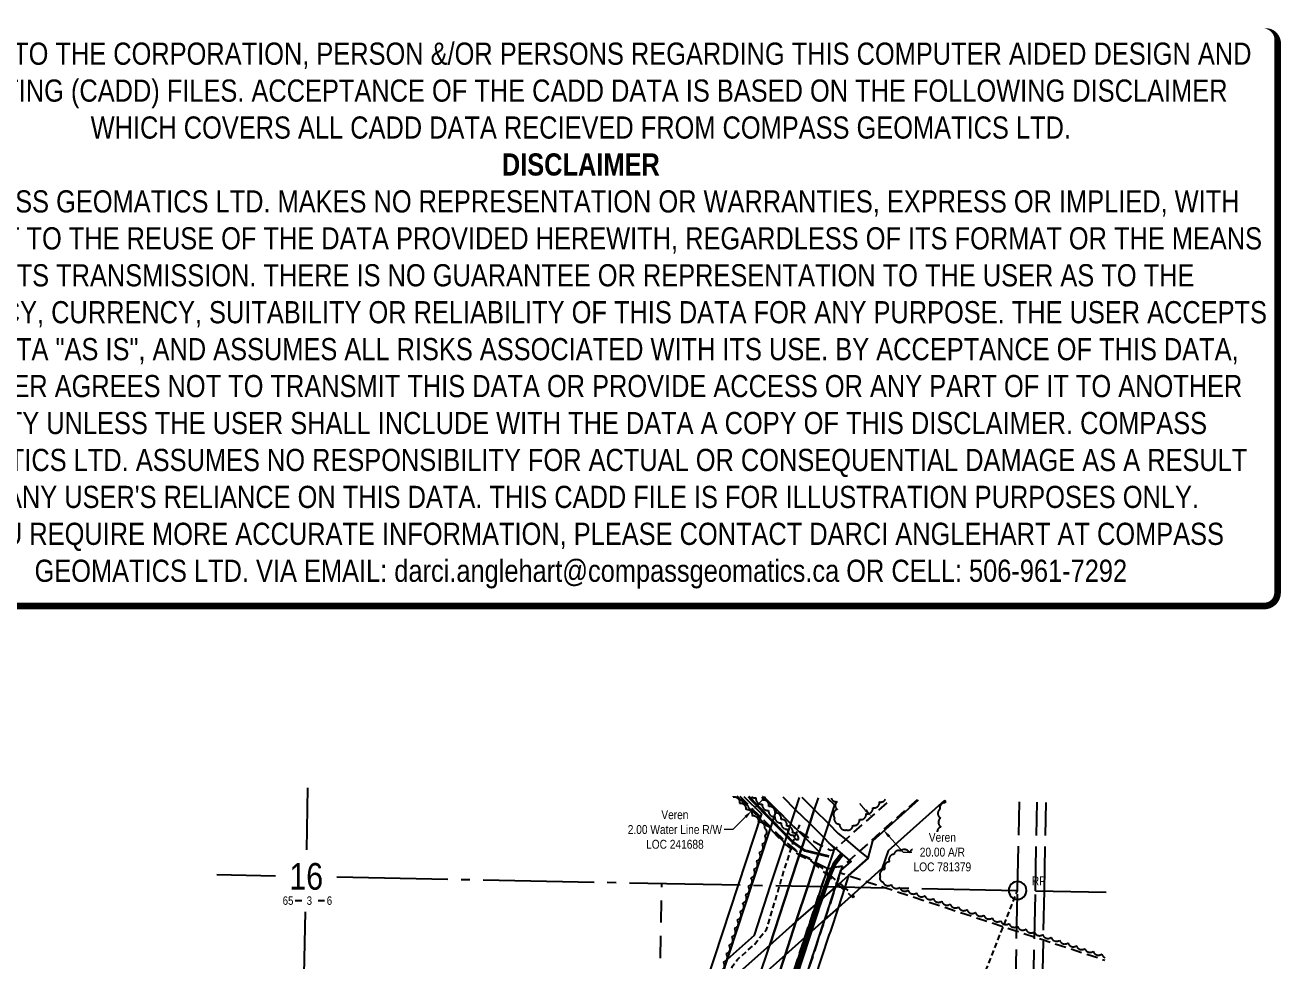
# Model space of a CAD drawing. Extents: x 407676 to 413335, y 6052236 to 6054942.
# Drawn here: x 409913 to 411329, y 6053886 to 6054942 of the extents above; entities that cross this region are included whole.
import ezdxf
from ezdxf.enums import TextEntityAlignment as Align

# ---------------------------------------------------------------- set-up
doc = ezdxf.new("R2010")
doc.units = 0
doc.header["$LTSCALE"] = 5
doc.header["$PDSIZE"] = 0.5
for name, pattern in [('0', [1, 1, 0]), ('foc-ACCESSROAD', [3.75, 2.5, -1.25]), ('foc-LSD', [8, 5, -3]), ('foc-QUARTERLINE', [33, 25, -3, 2, -3]), ('foc-TIELINE', [1.875, 1.25, -0.625]), ('foc-UNSURVEYED', [12.5, 10, -2.5]), ('UG_PIPE', [1.875, 1.25, -0.625])]:
    doc.linetypes.add(name, pattern=pattern)
doc.layers.get('Defpoints').update_dxf_attribs({"color": 9})
for name, color, linetype in [('10', 1, 'Continuous'), ('35', 37, 'Continuous'), ('9', 3, 'Continuous'), ('AS-PIPE-UG', 44, 'UG_PIPE'), ('AS-ROADS', 254, 'Continuous'), ('C-AR', 13, 'foc-ACCESSROAD'), ('C-RW', 13, 'Continuous'), ('F-RW', 190, 'Continuous'), ('L-QSEC', 8, 'foc-QUARTERLINE'), ('L-SECLBL', 7, 'Continuous'), ('L-SECTION-LSD', 7, 'foc-LSD'), ('L-TIE', 7, 'foc-TIELINE'), ('L-USEC', 7, 'foc-UNSURVEYED'), ('T-BUSH', 110, '0')]:
    doc.layers.add(name, color=color, linetype=linetype)
doc.layers.add('C-AR-T', color=13, linetype='Continuous', lineweight=9)
doc.layers.add('DISCLAIMER', color=7, linetype='Continuous', plot=False)
doc.styles.add('80', font='ARIALN.TTF', dxfattribs={"height": 10})
doc.styles.add('80CG', font='ARIALN.TTF', dxfattribs={"height": 10})
doc.styles.add('80L', font='ARIALN.TTF', dxfattribs={"height": 10})
doc.styles.add('SIMPLEX', font='ARIALN.TTF')
doc.dimstyles.new('Compass 5 000', dxfattribs={"dimscale": 5, "dimtxt": 9, "dimasz": 2, "dimexe": 0.2, "dimexo": 0.0625, "dimgap": 0.5, "dimtad": 0, "dimtih": 1, "dimtoh": 1, "dimzin": 0, "dimdsep": 46, "dimtxsty": '80CG', "dimcen": 0.1, "dimse1": 1, "dimse2": 1, "dimclrd": 256, "dimclrt": 256, "dimaunit": 1, "dimadec": 4, "dimazin": 0, "dimtfac": 0.06, "dimtofl": 0, "dimtmove": 0, "dimatfit": 1, "dimfxl": 0.2, "dimtolj": 1, "dimtzin": 0, "dimlwd": -1, "dimarcsym": 0})

# ---------------------------------------------------------------- blocks, each defined once
blk = doc.blocks.new('L-SECLBL')
at = {"layer": '9', "color": 7}
for p, q in [((-5.1, -27.8), (-12.3, -27.8)), ((20.7, -27.8), (13.5, -27.8))]:
    blk.add_line(p, q, dxfattribs=at)
at = {"layer": '10', "color": 2, "style": 'SIMPLEX'}
blk.add_attdef('SEC', text='', height=30, dxfattribs=at).set_placement((0, 0), align=Align.MIDDLE)
at = {"layer": '10', "color": 5, "style": '80L'}
blk.add_attdef('TWP', text='', height=9.5, dxfattribs=at).set_placement((-14.4, -27.4), align=Align.MIDDLE_RIGHT)
blk.add_attdef('RGE', text='', height=9.5, dxfattribs=at).set_placement((3.6, -27.4), align=Align.MIDDLE_CENTER)
blk.add_attdef('MER', text='', height=9.5, dxfattribs=at).set_placement((23.2, -27.4), align=Align.MIDDLE_LEFT)
blk = doc.blocks.new('*D25')
at = {"layer": 'C-AR-T', "transparency": 16777216}
for p, q in [((410860.9, 6054056.6), (410854.3, 6054064.1)), ((410887.4, 6054026.8), (410903.2, 6054009.1)), ((410903.2, 6054009.1), (410913.2, 6054009.1))]:
    blk.add_line(p, q, dxfattribs=at)
for points in [[(410862.2, 6054057.7), (410859.7, 6054055.5), (410867.6, 6054049.1)], [(410888.7, 6054027.9), (410886.2, 6054025.7), (410880.8, 6054034.3)]]:
    blk.add_solid(points, dxfattribs=at)
at = {"layer": 'Defpoints', "color": 0, "transparency": 16777216}
for p in [(410981, 6054150.1), (410994.2, 6054135.3), (410867.6, 6054049.1)]:
    blk.add_point(p, dxfattribs=at)
at = {"layer": 'C-AR-T', "transparency": 16777216, "insert": (410947.5, 6054009.1), "char_height": 10, "attachment_point": 5, "style": '80CG', "bg_fill": 3, "box_fill_scale": 1.1, "bg_fill_color": 256, "bg_fill_true_color": 13158600, "bg_fill_transparency": 0}
blk.add_mtext('\\A1;Veren\\P20.00 A/R\\PLOC 781379', dxfattribs=at)
blk = doc.blocks.new('*D28')
at = {"layer": 'C-AR-T', "transparency": 16777216}
for p, q in [((410741, 6054064.4), (410748.1, 6054071.5)), ((410725.5, 6054048.8), (410711.3, 6054034.6)), ((410711.3, 6054034.6), (410701.3, 6054034.6))]:
    blk.add_line(p, q, dxfattribs=at)
for points in [[(410724.3, 6054050), (410726.7, 6054047.6), (410732.5, 6054055.9)], [(410739.8, 6054065.6), (410742.2, 6054063.2), (410734, 6054057.3)]]:
    blk.add_solid(points, dxfattribs=at)
at = {"layer": 'Defpoints', "color": 0, "transparency": 16777216}
for p in [(410732.5, 6054055.9), (410745.4, 6054043.1), (410746.8, 6054044.5)]:
    blk.add_point(p, dxfattribs=at)
at = {"layer": 'C-AR-T', "transparency": 16777216, "insert": (410645.8, 6054034.6), "char_height": 10, "attachment_point": 5, "style": '80CG'}
blk.add_mtext('\\A1;Veren\\P2.00 Water Line R/W\\PLOC 241688', dxfattribs=at)
blk = doc.blocks.new('RP')
at = {"layer": '35', "color": 3}
blk.add_circle((0, 0), 10, dxfattribs=at)
at = {"layer": '35', "color": 3, "style": '80'}
blk.add_attdef('RP_001', (-32.4, 5.8), '', height=10, dxfattribs=at)
blk = doc.blocks.new('Disclaimer_Legal')
at = {"layer": 'DISCLAIMER', "color": 254, "flags": 128}
blk.add_lwpolyline([(-3612.9, -1104.6, 37.5, 37.5, 0), (4096.1, -1104.6, 37.5, 37.5, 0.414214), (4171.1, -1029.6, 37.5, 37.5, 0), (4171.1, 2078.7, 37.5, 0, 0.414214), (4096.1, 2153.7, 0, 0, 0), (-3612.9, 2153.7, 0, 0, 0.414214), (-3687.9, 2078.7, 0, 0, 0), (-3687.9, -1029.6, 0, 37.5, 0.414214)], format="xyseb", close=True, dxfattribs=at)
at = {"layer": 'DISCLAIMER', "color": 254, "insert": (241.6, 533.9), "char_height": 125, "width": 7717.568, "attachment_point": 5, "style": '80'}
blk.add_mtext('NOTICE TO THE CORPORATION, PERSON &/OR PERSONS REGARDING THIS COMPUTER AIDED DESIGN AND DRAFTING (CADD) FILES. ACCEPTANCE OF THE CADD DATA IS BASED ON THE FOLLOWING DISCLAIMER WHICH COVERS ALL CADD DATA RECIEVED FROM COMPASS GEOMATICS LTD.\\P{\\fArial Narrow|b1|i0|c0|p34;DISCLAIMER}\\PCOMPASS GEOMATICS LTD. MAKES NO REPRESENTATION OR WARRANTIES, EXPRESS OR IMPLIED, WITH RESPECT TO THE REUSE OF THE DATA PROVIDED HEREWITH, REGARDLESS OF ITS FORMAT OR THE MEANS OF ITS TRANSMISSION. THERE IS NO GUARANTEE OR REPRESENTATION TO THE USER AS TO THE ACCURACY, CURRENCY, SUITABILITY OR RELIABILITY OF THIS DATA FOR ANY PURPOSE. THE USER ACCEPTS THE DATA "AS IS", AND ASSUMES ALL RISKS ASSOCIATED WITH ITS USE. BY ACCEPTANCE OF THIS DATA, THE USER AGREES NOT TO TRANSMIT THIS DATA OR PROVIDE ACCESS OR ANY PART OF IT TO ANOTHER PARTY UNLESS THE USER SHALL INCLUDE WITH THE DATA A COPY OF THIS DISCLAIMER. COMPASS GEOMATICS LTD. ASSUMES NO RESPONSIBILITY FOR ACTUAL OR CONSEQUENTIAL DAMAGE AS A RESULT OF ANY USER\'S RELIANCE ON THIS DATA. THIS CADD FILE IS FOR ILLUSTRATION PURPOSES ONLY.\\PIF YOU REQUIRE MORE ACCURATE INFORMATION, PLEASE CONTACT DARCI ANGLEHART AT COMPASS GEOMATICS LTD. VIA EMAIL: darci.anglehart@compassgeomatics.ca OR CELL: 506-961-7292', dxfattribs=at)

msp = doc.modelspace()

# ---------------------------------------------------------------- linework, layer by layer
at = {"layer": 'AS-PIPE-UG', "flags": 128}
msp.add_lwpolyline([(410546.784, 6053196.589), (410546.783, 6053196.591), (410547.595, 6053217.825), (410546.217, 6053224.442), (410539.011, 6053225.265), (410532.765, 6053226.08), (410531.231, 6053228.811), (410531.254, 6053240.088), (410531.776, 6053258.291), (410532.502, 6053283.503), (410533.168, 6053299.138), (410539.36, 6053311.905), (410548.592, 6053331.766), (410563.934, 6053365.633), (410578.778, 6053406.153), (410584.677, 6053423.353), (410595.993, 6053457.844), (410602.762, 6053477.83), (410607.681, 6053491.764), (410600.058, 6053503.132), (410592.697, 6053514.197), (410596.614, 6053526.586), (410608.588, 6053560.31), (410622.265, 6053600.376), (410634.456, 6053638.084), (410642.441, 6053661.819), (410654.499, 6053698.926), (410671.574, 6053750.064), (410687.696, 6053799.687), (410700.633, 6053844.679), (410710.805, 6053880.622), (410716.327, 6053888.044), (410734.879, 6053904.316), (410749.308, 6053922.026), (410758.293, 6053952.232), (410768.458, 6053986.73), (410781.06, 6054026.305), (410786.791, 6054039.857)], dxfattribs=at)
at = {"layer": 'AS-ROADS', "flags": 128}
for points, const_width in [([(410819.747, 6054004.298), (410792.144, 6054010.984), (410778.666, 6054020.566), (410728.685, 6054071.961)], 3), ([(410808.14, 6053948.962), (410821.179, 6053985.033), (410826.022, 6053996.275), (410833.97, 6054006.446)], 5), ([(410583.867, 6053285.431), (410615.181, 6053359.683), (410808.14, 6053948.962)], 5)]:
    msp.add_lwpolyline(points, dxfattribs=dict(at, const_width=const_width))
at = {"layer": 'C-AR', "flags": 128}
for points in [[(410719.067, 6054072.152), (410770.915, 6054020.486), (410788.005, 6054006.633), (410799.977, 6054001.575), (410848.032, 6053959.258), (410846.71, 6053957.757), (410798.899, 6053999.86), (410786.966, 6054004.901), (410769.576, 6054018.997), (410716.176, 6054072.209)], [(410918.93, 6054068.187), (410854.069, 6054010.343), (410842.768, 6054000.264), (410834.902, 6053993.25), (410830.047, 6053992.403), (410817.893, 6053990.285), (410804.467, 6053997.477), (410791.467, 6054004.44), (410786.805, 6054007.773), (410769.761, 6054019.958), (410769.208, 6054020.354), (410717.073, 6054072.192)], [(410746.024, 6054071.617), (410776.713, 6054041.103), (410782.163, 6054035.685), (410793.351, 6054027.686), (410802.052, 6054021.466), (410810.811, 6054016.775), (410821.256, 6054011.18), (410824.975, 6054011.828), (410825.886, 6054011.987), (410827.247, 6054013.2), (410838.559, 6054023.275), (410889.626, 6054068.769)], [(411115.672, 6053113.96), (411103.301, 6053120.158), (411079.223, 6053099.828), (411067.766, 6053090.152), (411050.946, 6053110.115), (411045.878, 6053116.277), (411025.448, 6053141.121), (411016.4, 6053152.124), (411000.157, 6053171.803), (410988.432, 6053172.034), (410974.455, 6053172), (410974.178, 6053171.759), (410974.126, 6053172.317), (410973.888, 6053172.322), (410961.791, 6053187.044), (410783.504, 6053403.836), (410690.914, 6053516.441), (410690.017, 6053521.237), (410686.202, 6053541.654), (410810.089, 6053918.435), (410811.65, 6053923.18), (410814.876, 6053932.992), (410826.869, 6053969.467), (410827.184, 6053969.974), (410832.232, 6053985.828), (410841.726, 6053982.696), (410862.614, 6053975.8), (410883.646, 6053968.857), (411031.462, 6053920.077), (411061.448, 6053910.18), (411130.838, 6053887.279)]]:
    msp.add_lwpolyline(points, dxfattribs=at)
msp.add_lwpolyline([(410762.24, 6053187.012), (410759.312, 6053187.01), (410759.338, 6053188.365), (410761.143, 6053282.01), (410762.614, 6053358.422), (410763.218, 6053389.159), (410763.361, 6053396.801), (410691.331, 6053484.357), (410695.221, 6053487.589), (410683.599, 6053501.718), (410676.075, 6053510.855), (410664.79, 6053524.576), (410792.452, 6053912.892), (410804.636, 6053949.955), (410811.32, 6053970.288), (410817.893, 6053990.285), (410830.047, 6053992.403), (410834.902, 6053993.25), (410833.397, 6053989.392), (410833.092, 6053988.435), (410832.232, 6053985.828), (410827.184, 6053969.974), (410826.869, 6053969.467), (410814.876, 6053932.992), (410811.65, 6053923.18), (410810.089, 6053918.435), (410686.202, 6053541.654), (410690.017, 6053521.237), (410690.914, 6053516.441), (410783.504, 6053403.836), (410783.043, 6053380.844), (410782.751, 6053365.414), (410782.151, 6053334.667), (410779.852, 6053216.596), (410774.852, 6053216.689), (410774.274, 6053187.019), (410762.24, 6053187.012)], close=True, dxfattribs=at)
at = {"layer": 'C-RW', "flags": 128}
msp.add_lwpolyline([(410723.523, 6054072.064), (410743.303, 6054052.418), (410565.553, 6053510.98), (410580.596, 6053492.714), (410547.784, 6053392.758), (410485.808, 6053255.646), (410483.695, 6053148.321), (410565.849, 6052999.66), (410770.4, 6052999.632), (410792.759, 6053087.419), (410778.229, 6053091.119), (410758.747, 6053014.627), (410574.693, 6053014.652), (410498.764, 6053152.003), (410500.738, 6053252.274), (410561.778, 6053387.316), (410597.415, 6053495.877), (410582.372, 6053514.142), (410760.435, 6054056.534), (410745.233, 6054071.633)], dxfattribs=at)
at = {"layer": 'C-RW'}
for points in [[(410649.818, 6053527.051), (410770.065, 6053892.821), (410782.393, 6053930.323), (410795.633, 6053970.598), (410804.467, 6053997.477), (410808.439, 6054009.56), (410792.577, 6054025.331), (410782.163, 6054035.685), (410776.713, 6054041.103), (410746.024, 6054071.617)], [(410818.077, 6054070.188), (410825.83, 6054062.462), (410818.919, 6054041.441), (410813.683, 6054025.511), (410811.934, 6054020.19), (410810.811, 6054016.774), (410808.439, 6054009.56), (410804.467, 6053997.477), (410795.633, 6053970.598), (410782.393, 6053930.323), (410770.065, 6053892.821), (410649.818, 6053527.051)], [(410767.742, 6054071.186), (410781.957, 6054057.053), (410797.82, 6054041.282), (410813.683, 6054025.511), (410819.942, 6054019.287), (410825.583, 6054013.678), (410824.975, 6054011.828), (410824.14, 6054009.286), (410817.893, 6053990.285), (410811.32, 6053970.288), (410804.636, 6053949.955), (410792.452, 6053912.892), (410664.79, 6053524.576)], [(410686.202, 6053541.654), (410810.089, 6053918.435), (410811.65, 6053923.18), (410814.876, 6053932.992), (410826.869, 6053969.467), (410827.184, 6053969.974), (410832.232, 6053985.828), (410833.092, 6053988.435), (410844.623, 6053998.718), (410844.199, 6053999.071), (410842.768, 6054000.264), (410827.247, 6054013.2), (410819.942, 6054019.287), (410813.683, 6054025.511), (410797.82, 6054041.282), (410781.957, 6054057.053), (410767.742, 6054071.186)], [(410789.436, 6054070.756), (410803.058, 6054057.213), (410818.919, 6054041.441), (410830.068, 6054030.355), (410838.558, 6054023.275), (410854.069, 6054010.343), (410863.673, 6054002.335), (410841.726, 6053982.696), (410837.478, 6053969.77), (410829.782, 6053946.364), (410821.137, 6053920.067), (410819.575, 6053915.318), (410690.017, 6053521.237)], [(410722.582, 6053877.113), (410752.741, 6053904.149), (410782.393, 6053930.323), (410804.636, 6053949.955), (410826.869, 6053969.467), (410827.184, 6053969.974), (410841.726, 6053982.696), (410863.673, 6054002.335), (410869.07, 6054021.947), (410920.647, 6054068.153)], [(410740.221, 6053866.063), (410752.741, 6053904.149), (410774.722, 6053971.013), (410786.805, 6054007.773), (410792.577, 6054025.331), (410793.351, 6054027.686), (410796.071, 6054035.962), (410797.82, 6054041.282), (410803.058, 6054057.213), (410789.436, 6054070.756)], [(410949.972, 6054067.571), (410886.267, 6054010.501), (410879.463, 6053990.907), (410862.614, 6053975.8), (410855.496, 6053969.414), (410829.782, 6053946.364), (410814.876, 6053932.992), (410792.452, 6053912.892), (410770.065, 6053892.821), (410740.221, 6053866.063)]]:
    msp.add_lwpolyline(points, dxfattribs=at)
at = {"layer": 'F-RW'}
for points in [[(410582.372, 6053514.142), (410705.248, 6053888.432), (410735.406, 6053915.47), (410753.806, 6053971.427), (410769.761, 6054019.958), (410776.713, 6054041.103), (410781.957, 6054057.053), (410786.482, 6054070.815)], [(410807.393, 6054070.4), (410803.058, 6054057.213), (410797.82, 6054041.282), (410796.071, 6054035.962), (410793.351, 6054027.686), (410792.577, 6054025.331), (410786.805, 6054007.773), (410774.722, 6053971.013), (410752.741, 6053904.149), (410722.582, 6053877.113)]]:
    msp.add_lwpolyline(points, dxfattribs=at)
at = {"layer": 'L-QSEC'}
for p, q in [((410230.5, 6054011.818), (410231.886, 6054081.816)), ((410129.231, 6053983.833), (410195.386, 6053982.521)), ((410264.625, 6053981.147), (411032.361, 6053965.917)), ((411052.465, 6053965.519), (411132.341, 6053963.934)), ((410213.986, 6053177.695), (410229.115, 6053941.863))]:
    msp.add_line(p, q, dxfattribs=at)
at = {"layer": 'L-SECTION-LSD'}
msp.add_line((410615.288, 6053169.73), (410631.134, 6053973.877), dxfattribs=at)
at = {"layer": 'L-TIE'}
msp.add_line((410782.151, 6053334.667), (411032.361, 6053965.917), dxfattribs=at)
at = {"layer": 'L-USEC'}
for p, q in [((411032.361, 6053965.917), (411034.322, 6054065.898)), ((411052.465, 6053965.523), (411054.426, 6054065.499)), ((411062.517, 6053965.326), (411064.478, 6054065.3)), ((411016.59, 6053161.766), (411032.361, 6053965.917)), ((411036.694, 6053161.366), (411052.465, 6053965.523)), ((411046.943, 6053171.218), (411062.517, 6053965.326))]:
    msp.add_line(p, q, dxfattribs=at)
at = {"layer": 'T-BUSH', "flags": 128}
for points in [[(410711.643, 6054072.299, -0.03139888), (410711.557, 6054071.538, -0.52056705), (410718.625, 6054064.464, -0.52056705), (410725.693, 6054057.389, -0.52056705), (410732.76, 6054050.315, -0.52056705), (410739.828, 6054043.24, -0.52056705), (410746.896, 6054036.166, -0.52056705), (410746.856, 6054027.392, -0.52056705), (410743.753, 6054017.885, -0.52056705), (410740.65, 6054008.379, -0.52056705), (410737.547, 6053998.872, -0.52056705), (410734.444, 6053989.366, -0.52056705), (410731.341, 6053979.859, -0.52056705), (410728.238, 6053970.353, -0.52056705), (410725.135, 6053960.847, -0.52056705), (410722.033, 6053951.34, -0.52056705), (410718.93, 6053941.834, -0.52056705), (410715.827, 6053932.327, -0.52056705), (410712.724, 6053922.821, -0.52056705), (410709.621, 6053913.314, -0.52056705), (410706.518, 6053903.808, -0.52056705), (410703.415, 6053894.301, -0.52056705), (410700.312, 6053884.795, -0.52056705), (410697.209, 6053875.288, -0.52056705), (410694.106, 6053865.782, -0.52056705), (410691.003, 6053856.276, -0.52056705), (410687.901, 6053846.769, -0.52056705), (410684.798, 6053837.263, -0.52056705), (410681.695, 6053827.756, -0.52056705), (410678.592, 6053818.25, -0.52056705), (410675.489, 6053808.743, -0.52056705), (410672.386, 6053799.237, -0.52056705), (410669.283, 6053789.73, -0.52056705), (410666.18, 6053780.224, -0.52056705), (410663.077, 6053770.717, -0.52056705), (410659.974, 6053761.211, -0.52056705), (410656.871, 6053751.705, -0.52056705), (410653.769, 6053742.198, -0.52056705), (410650.666, 6053732.692, -0.52056705), (410647.563, 6053723.185, -0.52056705), (410644.46, 6053713.679, -0.52056705), (410641.357, 6053704.172, -0.52056705), (410638.254, 6053694.666, -0.52056705), (410635.151, 6053685.159, -0.52056705), (410632.048, 6053675.653, -0.52056705), (410628.945, 6053666.146, -0.52056705), (410625.842, 6053656.64, -0.52056705), (410622.739, 6053647.134, -0.52056705), (410619.637, 6053637.627, -0.52056705), (410616.534, 6053628.121, -0.52056705), (410613.431, 6053618.614, -0.52056705), (410610.328, 6053609.108, -0.52056705), (410607.225, 6053599.601, -0.52056705), (410604.122, 6053590.095, -0.52056705), (410601.019, 6053580.588, -0.52056705), (410597.916, 6053571.082, -0.52056705), (410594.813, 6053561.575, -0.52056705), (410591.71, 6053552.069, -0.52056705), (410588.607, 6053542.563, -0.52056705), (410585.505, 6053533.056, -0.52056705), (410582.402, 6053523.55, -0.52056705), (410580.943, 6053514.32, -0.52056705), (410586.988, 6053506.354, -0.52056705), (410593.032, 6053498.387, -0.52056705), (410591.552, 6053489.134, -0.52056705), (410588.498, 6053479.612, -0.52056705), (410585.444, 6053470.089, -0.52056705), (410582.391, 6053460.567, -0.52056705), (410579.337, 6053451.045, -0.52056705), (410576.283, 6053441.522, -0.52056705), (410573.229, 6053432, -0.52056705), (410570.176, 6053422.478, -0.52056705), (410567.122, 6053412.955, -0.52056705), (410564.068, 6053403.433, -0.52056705), (410561.014, 6053393.911, -0.52056705), (410557.683, 6053384.495, -0.52056705), (410553.531, 6053375.398, -0.52056705), (410549.378, 6053366.302, -0.52056705), (410545.225, 6053357.205, -0.52056705), (410541.072, 6053348.108, -0.52056705), (410536.919, 6053339.011, -0.52056705), (410532.766, 6053329.914, -0.52056705), (410528.613, 6053320.817, -0.52056705), (410524.46, 6053311.72, -0.52056705), (410520.307, 6053302.623, -0.52056705), (410516.154, 6053293.526, -0.52056705), (410512.001, 6053284.429, -0.52056705), (410507.848, 6053275.332, -0.52056705), (410503.695, 6053266.236, -0.52056705), (410499.542, 6053257.139, -0.52056705), (410497.385, 6053247.575, -0.52056705), (410497.938, 6053238.378, -0.52056705), (410507.924, 6053237.841, -0.52056705), (410517.82, 6053237.221, -0.52056705), (410517.554, 6053227.224, -0.52056705), (410517.288, 6053217.228, -0.52056705), (410517.021, 6053207.231, -0.52056705), (410516.755, 6053197.235, -0.52056705), (410516.489, 6053187.238, -0.52056705), (410516.223, 6053177.242, -0.52056705), (410515.956, 6053167.245, -0.52056705), (410515.69, 6053157.249, -0.52056705), (410524.559, 6053155.743, -0.52056705), (410534.549, 6053155.277, -0.52056705), (410540.443, 6053148.382, -0.52056705), (410544.736, 6053139.35, -0.52056705), (410549.057, 6053130.332, -0.52056705), (410553.408, 6053121.328, -0.52056705), (410557.987, 6053112.44, -0.52056705), (410562.873, 6053103.723, -0.52056705), (410568.348, 6053095.355, -0.52056705), (410575.087, 6053087.986, -0.52056705), (410581.999, 6053080.76, -0.52056705), (410589.216, 6053073.889, -0.52056705), (410597.554, 6053068.368, -0.52056705), (410606.188, 6053063.331, -0.52056705), (410614.929, 6053058.494, -0.52056705), (410624.466, 6053055.488, -0.52056705), (410634.04, 6053052.642, -0.52056705), (410643.944, 6053051.258, -0.52056705), (410653.852, 6053049.95, -0.52056705), (410663.848, 6053050.241, -0.52056705), (410673.8, 6053051.091, -0.52056705), (410683.72, 6053052.353, -0.52056705), (410693.302, 6053055.213, -0.52056705), (410702.68, 6053058.642, -0.52056705), (410711.893, 6053062.531, -0.52056705), (410720.467, 6053067.666, -0.52056705), (410728.48, 6053073.624, -0.52056705), (410736.096, 6053080.087, -0.52056705), (410743.188, 6053087.132, -0.52056705), (410749.275, 6053095.066, -0.52056705), (410753.944, 6053092.814, -0.52056705), (410754.012, 6053082.814, -0.52056705), (410754.08, 6053072.814, -0.52056705), (410754.148, 6053062.814, -0.52056705), (410754.216, 6053052.814, -0.52056705), (410754.284, 6053042.815, -0.52056705), (410754.352, 6053032.815, -0.52056705), (410754.42, 6053022.815, -0.52056705), (410760.053, 6053018.454, -0.52056705), (410770.053, 6053018.518, -0.52056705), (410780.052, 6053018.582, -0.52056705), (410790.052, 6053018.646, -0.52056705), (410800.052, 6053018.71, -0.52056705), (410810.052, 6053018.774, -0.52056705), (410820.052, 6053018.838, -0.52056705), (410830.052, 6053018.901, -0.52056705), (410840.051, 6053018.965, -0.52056705), (410850.051, 6053019.029, -0.52056705), (410860.051, 6053019.093, -0.52056705), (410870.051, 6053019.157, -0.52056705), (410880.051, 6053019.221, -0.52056705), (410890.051, 6053019.285, -0.52056705), (410900.05, 6053019.349, -0.52056705), (410910.05, 6053019.413, -0.52056705), (410920.05, 6053019.477, -0.52056705), (410930.05, 6053019.541, -0.52056705), (410940.05, 6053019.604, -0.52056705), (410950.05, 6053019.668, -0.52056705), (410960.049, 6053019.732, -0.52056705), (410970.049, 6053019.796, -0.52056705), (410976.399, 6053023.481, -0.52056705), (410976.384, 6053033.481, -0.52056705), (410976.368, 6053043.481, -0.52056705), (410976.353, 6053053.481, -0.52056705), (410976.337, 6053063.481, -0.52056705), (410976.321, 6053073.481, -0.52056705), (410976.306, 6053083.481, -0.52056705), (410976.29, 6053093.481, -0.52056705), (410976.277, 6053102.078)], [(410732.164, 6054071.892, 0.23212706), (410737.315, 6054070.35, 0.52056705), (410744.384, 6054063.276, 0.52056705), (410751.516, 6054056.267, 0.52056705), (410758.649, 6054049.259, 0.52056705), (410765.782, 6054042.25, 0.52056705), (410772.915, 6054035.241, 0.52056705), (410780.048, 6054028.232, 0.52056705), (410785.079, 6054023.289, 0.52056705), (410778.558, 6054030.87, 0.52056705), (410772.036, 6054038.45, 0.52056705), (410765.515, 6054046.031, 0.52056705), (410758.66, 6054053.312, 0.52056705), (410751.804, 6054060.592, 0.52056705), (410744.913, 6054067.839, 0.16187938), (410744.361, 6054071.65, 0.16187938)], [(410821.99, 6054070.11, 0.36892019), (410828.817, 6054066.079, 0.52056705), (410828.964, 6054057.394, 0.52056705), (410825.744, 6054047.927, 0.52056705), (410831.576, 6054040.863, 0.52056705), (410839.069, 6054034.24, 0.52056705), (410846.571, 6054039.383, 0.52056705), (410854.074, 6054045.994, 0.52056705), (410861.577, 6054052.605, 0.52056705), (410869.08, 6054059.216, 0.52056705), (410876.584, 6054065.826, 0.34241279), (410883.41, 6054068.892, 0.34241279)], [(410950.984, 6054067.551, 0.11208046), (410950.709, 6054064.864, 0.52056705), (410944.73, 6054057.583, 0.52056705), (410945.295, 6054047.603, 0.52056705), (410945.86, 6054037.623, 0.52056705), (410942.699, 6054029.341, 0.52056705), (410934.8, 6054023.216, 0.52056705), (410926.9, 6054017.092, 0.52056705), (410919.001, 6054010.967, 0.52056705), (410910.203, 6054008.532, 0.52056705), (410900.373, 6054010.341, 0.52056705), (410892.961, 6054006.744, 0.52056705), (410887.756, 6053998.21, 0.52056705), (410882.551, 6053989.677, 0.52056705), (410877.347, 6053981.143, 0.52056705), (410880.365, 6053975.631, 0.52056705), (410889.857, 6053972.498, 0.52056705), (410899.349, 6053969.366, 0.52056705), (410908.841, 6053966.233, 0.52052975), (410918.337, 6053963.099, 0.52056705), (410927.833, 6053959.965, 0.52056705), (410937.329, 6053956.831, 0.52056705), (410946.826, 6053953.697, 0.51774361), (410956.278, 6053950.531, 0.51880445), (410965.764, 6053947.429, 0.52056705), (410975.261, 6053944.295, 0.52056705), (410984.757, 6053941.161, 0.52056705), (410994.253, 6053938.027, 0.52056705), (411003.749, 6053934.893, 0.52056705), (411013.245, 6053931.759, 0.52056705), (411022.741, 6053928.625, 0.52056705), (411032.238, 6053925.491, 0.52056705), (411041.734, 6053922.357, 0.52056705), (411051.23, 6053919.223, 0.52056705), (411060.726, 6053916.089, 0.52056705), (411070.222, 6053912.955, 0.52056705), (411079.719, 6053909.821, 0.52056705), (411089.215, 6053906.687, 0.52056705), (411098.711, 6053903.553, 0.52056705), (411108.207, 6053900.419, 0.52056705), (411117.703, 6053897.285, 0.52056705), (411127.2, 6053894.151, 0.23382012), (411130.895, 6053890.196, 0.23382012)]]:
    msp.add_lwpolyline(points, format="xyb", dxfattribs=at)

# ---------------------------------------------------------------- block references
ref = msp.add_blockref('RP', (411032.361, 6053965.917), dxfattribs=dict(xscale=-1.000433187570217, yscale=1.000433187570217, zscale=1.000433187570217))
ref.add_attrib('RP_001', 'RP', (411048.446, 6053971.674), dxfattribs={"layer": '35', "color": 3, "height": 10.0043, "style": '80'})
at = {"layer": 'Defpoints', "color": 14, "xscale": 0.2, "yscale": 0.2, "zscale": 0.2}
msp.add_blockref('Disclaimer_Legal', (410491.364, 6054507.797), dxfattribs=at)
at = {"layer": 'L-SECLBL'}
msp.add_blockref('L-SECLBL', (410229.906, 6053981.836), dxfattribs=at).add_auto_attribs({'SEC': '16', 'TWP': '65', 'RGE': '3', 'MER': '6'})

# ---------------------------------------------------------------- dimensions: what is measured, and where the dimension line sits
at = {"layer": 'C-AR-T'}
dim = msp.add_linear_dim(base=(410732.54, 6054055.903), p1=(410746.791, 6054044.526), p2=(410745.379, 6054043.109), angle=225.100752, text='Veren\\P2.00 Water Line R/W\\PLOC 241688', dimstyle='Compass 5 000', dxfattribs=at)
dim.commit()
dim.dimension.update_dxf_attribs({"geometry": '*D28', "text_midpoint": (410645.822, 6054034.564), "dimtype": 161})

# ---------------------------------------------------------------- next in the draw order: dimensions: what is measured, and where the dimension line sits
dim = msp.add_linear_dim(base=(410867.573, 6054049.123), p1=(410994.194, 6054135.309), p2=(410980.975, 6054150.148), angle=131.696352, text='Veren\\P20.00 A/R\\PLOC 781379', dimstyle='Compass 5 000', override={"dimtfill": 1}, dxfattribs=at)
dim.commit()
dim.dimension.update_dxf_attribs({"geometry": '*D25', "text_midpoint": (410947.537, 6054009.106), "dimtype": 161})

doc.saveas('drawing.dxf')
